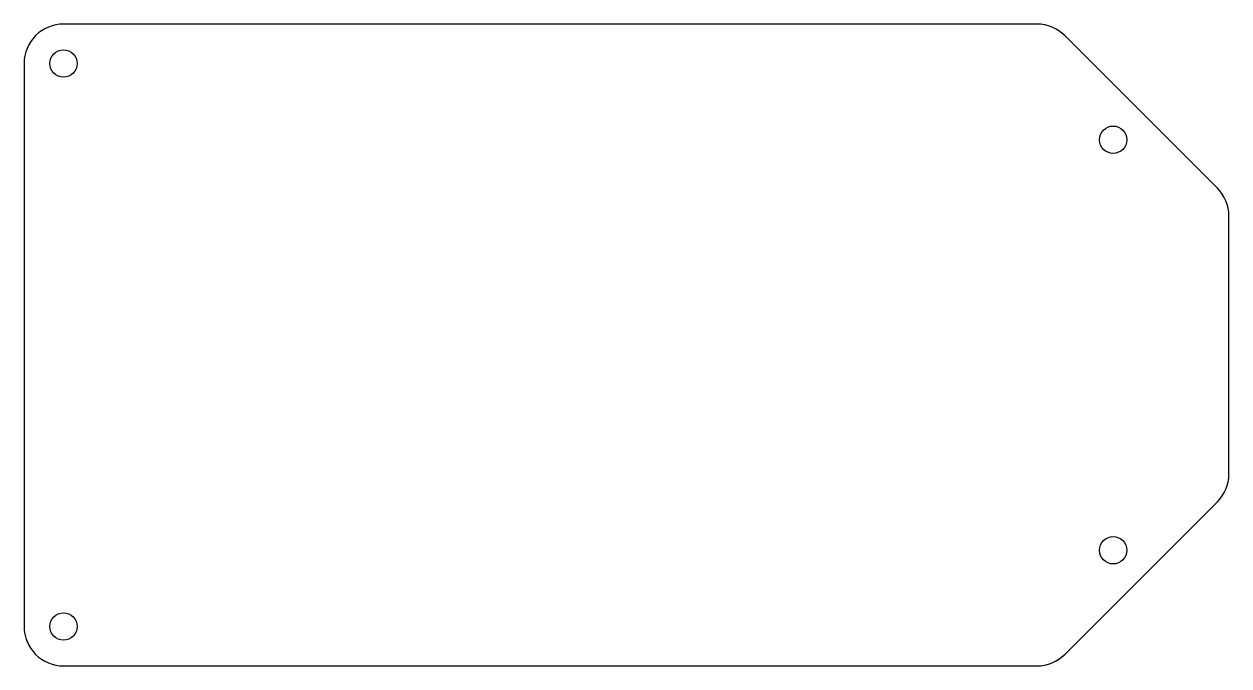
# Model space of a CAD drawing. Header units: millimetres. Extents: x -68 to 73, y -38 to 38.
import ezdxf

# ---------------------------------------------------------------- set-up
doc = ezdxf.new("R2010")
doc.units = ezdxf.units.MM
doc.layers.get('0').update_dxf_attribs({"linetype": 'CONTINUOUS'})

msp = doc.modelspace()

# ---------------------------------------------------------------- linework, layer by layer
msp.add_lwpolyline([(-63.3, 37.5, 0.414214), (-67.9, 32.9), (-67.9, -32.9, 0.414214), (-63.3, -37.5), (50.39, -37.5, 0.198912), (53.64, -36.15), (71.45, -18.34, 0.198912), (72.8, -15.09), (72.8, 15.09, 0.198912), (71.45, 18.34), (53.64, 36.15, 0.198912), (50.39, 37.5)], format="xyb", close=True)
for centre in [(-63.3, 32.9), (59.29, 23.99), (59.29, -23.99), (-63.3, -32.9)]:
    msp.add_circle(centre, 1.6)

doc.saveas('drawing.dxf')
